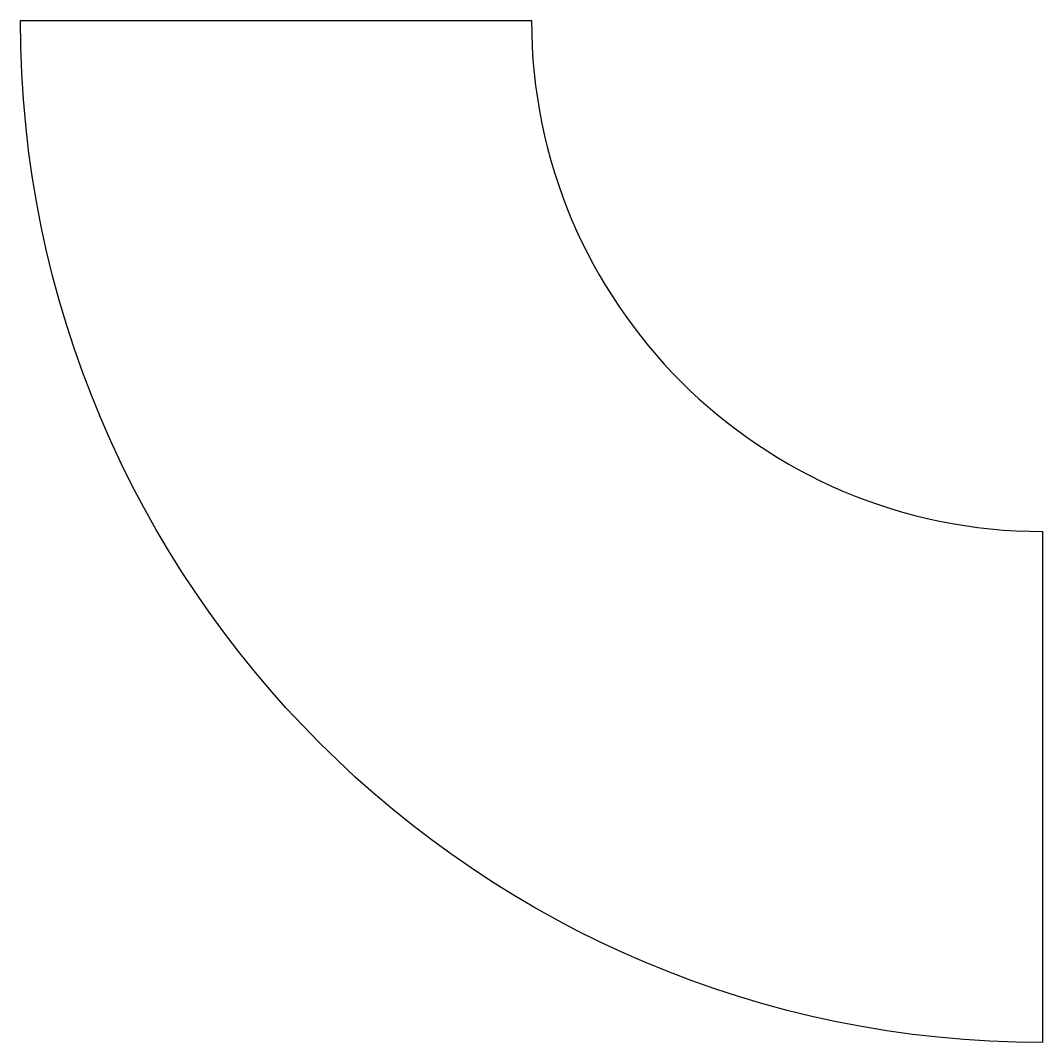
# Model space of a CAD drawing. Extents: x 0 to 100, y 0 to 100.
import ezdxf

# ---------------------------------------------------------------- set-up
doc = ezdxf.new("R2010")
doc.units = 0
doc.layers.add('Слой_1', color=7, linetype='CONTINUOUS')

msp = doc.modelspace()

# ---------------------------------------------------------------- linework, layer by layer
at = {"layer": 'Слой_1', "color": 7}
msp.add_lwpolyline([(100, 0, -0.41421), (0, 100), (50, 100, 0.41421), (100, 50)], format="xyb", close=True, dxfattribs=at)

doc.saveas('drawing.dxf')
